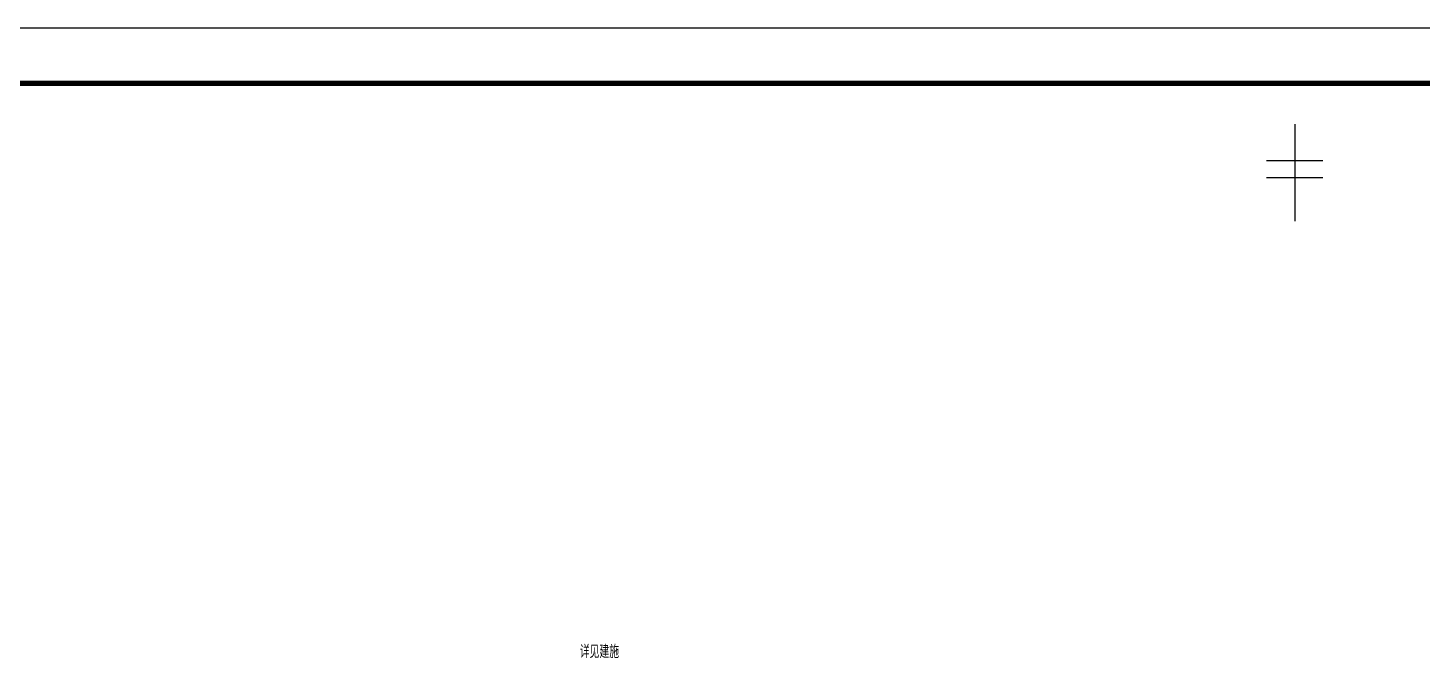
# Model space of a CAD drawing. Extents: x -518115 to 1124316, y -209821 to 1628073.
# Drawn here: x 830040 to 855217, y 613110 to 624649 of the extents above; entities that cross this region are included whole.
import ezdxf

# ---------------------------------------------------------------- set-up
doc = ezdxf.new("R2010")
doc.units = 0
doc.header["$LTSCALE"] = 1000
doc.header["$MEASUREMENT"] = 0
doc.layers.add('PUB_TEXT', color=4, linetype='Continuous')
doc.layers.add('图框', color=140, linetype='Continuous')
doc.layers.add('yichutu', color=7, linetype='Continuous', true_color=0xffffff, plot=False)
doc.styles.add('_TCH_AXIS', font='COMPLEX', dxfattribs={"bigfont": 'GBCBIG'})

# ---------------------------------------------------------------- blocks, each defined once
blk = doc.blocks.new('yct-841-594-84100-59400-100-1000.0')
at = {"layer": 'yichutu', "color": 7, "true_color": 0xffffff}
blk.add_lwpolyline([(0, 0), (0, 59400), (84100, 59400), (84100, 0)], close=True, dxfattribs=at)
blk = doc.blocks.new('TK')
at = {"layer": '图框'}
blk.add_lwpolyline([(465375, 548714), (549475, 548714), (549475, 489314), (465375, 489314)], close=True, dxfattribs=at)
blk.add_lwpolyline([(465375, 548714), (549475, 548714), (549475, 489314), (465375, 489314)], close=True, dxfattribs=at)
at = {"layer": '图框', "const_width": 100}
blk.add_lwpolyline([(548475, 490314), (548475, 547714), (467875, 547714), (467875, 490314)], close=True, dxfattribs=at)

msp = doc.modelspace()

# ---------------------------------------------------------------- linework, layer by layer
for p, q in [((852916.6, 622910), (852916.6, 621158.9)), ((852916.6, 622910), (852916.6, 621158.9)), ((852409.2, 622253.3), (853424, 622253.3)), ((852409.2, 622253.3), (853424, 622253.3)), ((852409.2, 621950), (853424, 621950)), ((852409.2, 621950), (853424, 621950))]:
    msp.add_line(p, q)

# ---------------------------------------------------------------- block references
msp.add_blockref('TK', (348239.1, 75935))
at = {"layer": 'yichutu'}
msp.add_blockref('yct-841-594-84100-59400-100-1000.0', (813614.1, 565248.6), dxfattribs=at)

# ---------------------------------------------------------------- texts
at = {"layer": 'PUB_TEXT', "style": '_TCH_AXIS'}
msp.add_text('详见建施', height=236.31, dxfattribs=at).set_placement((840006.1, 613272))

doc.saveas('drawing.dxf')
